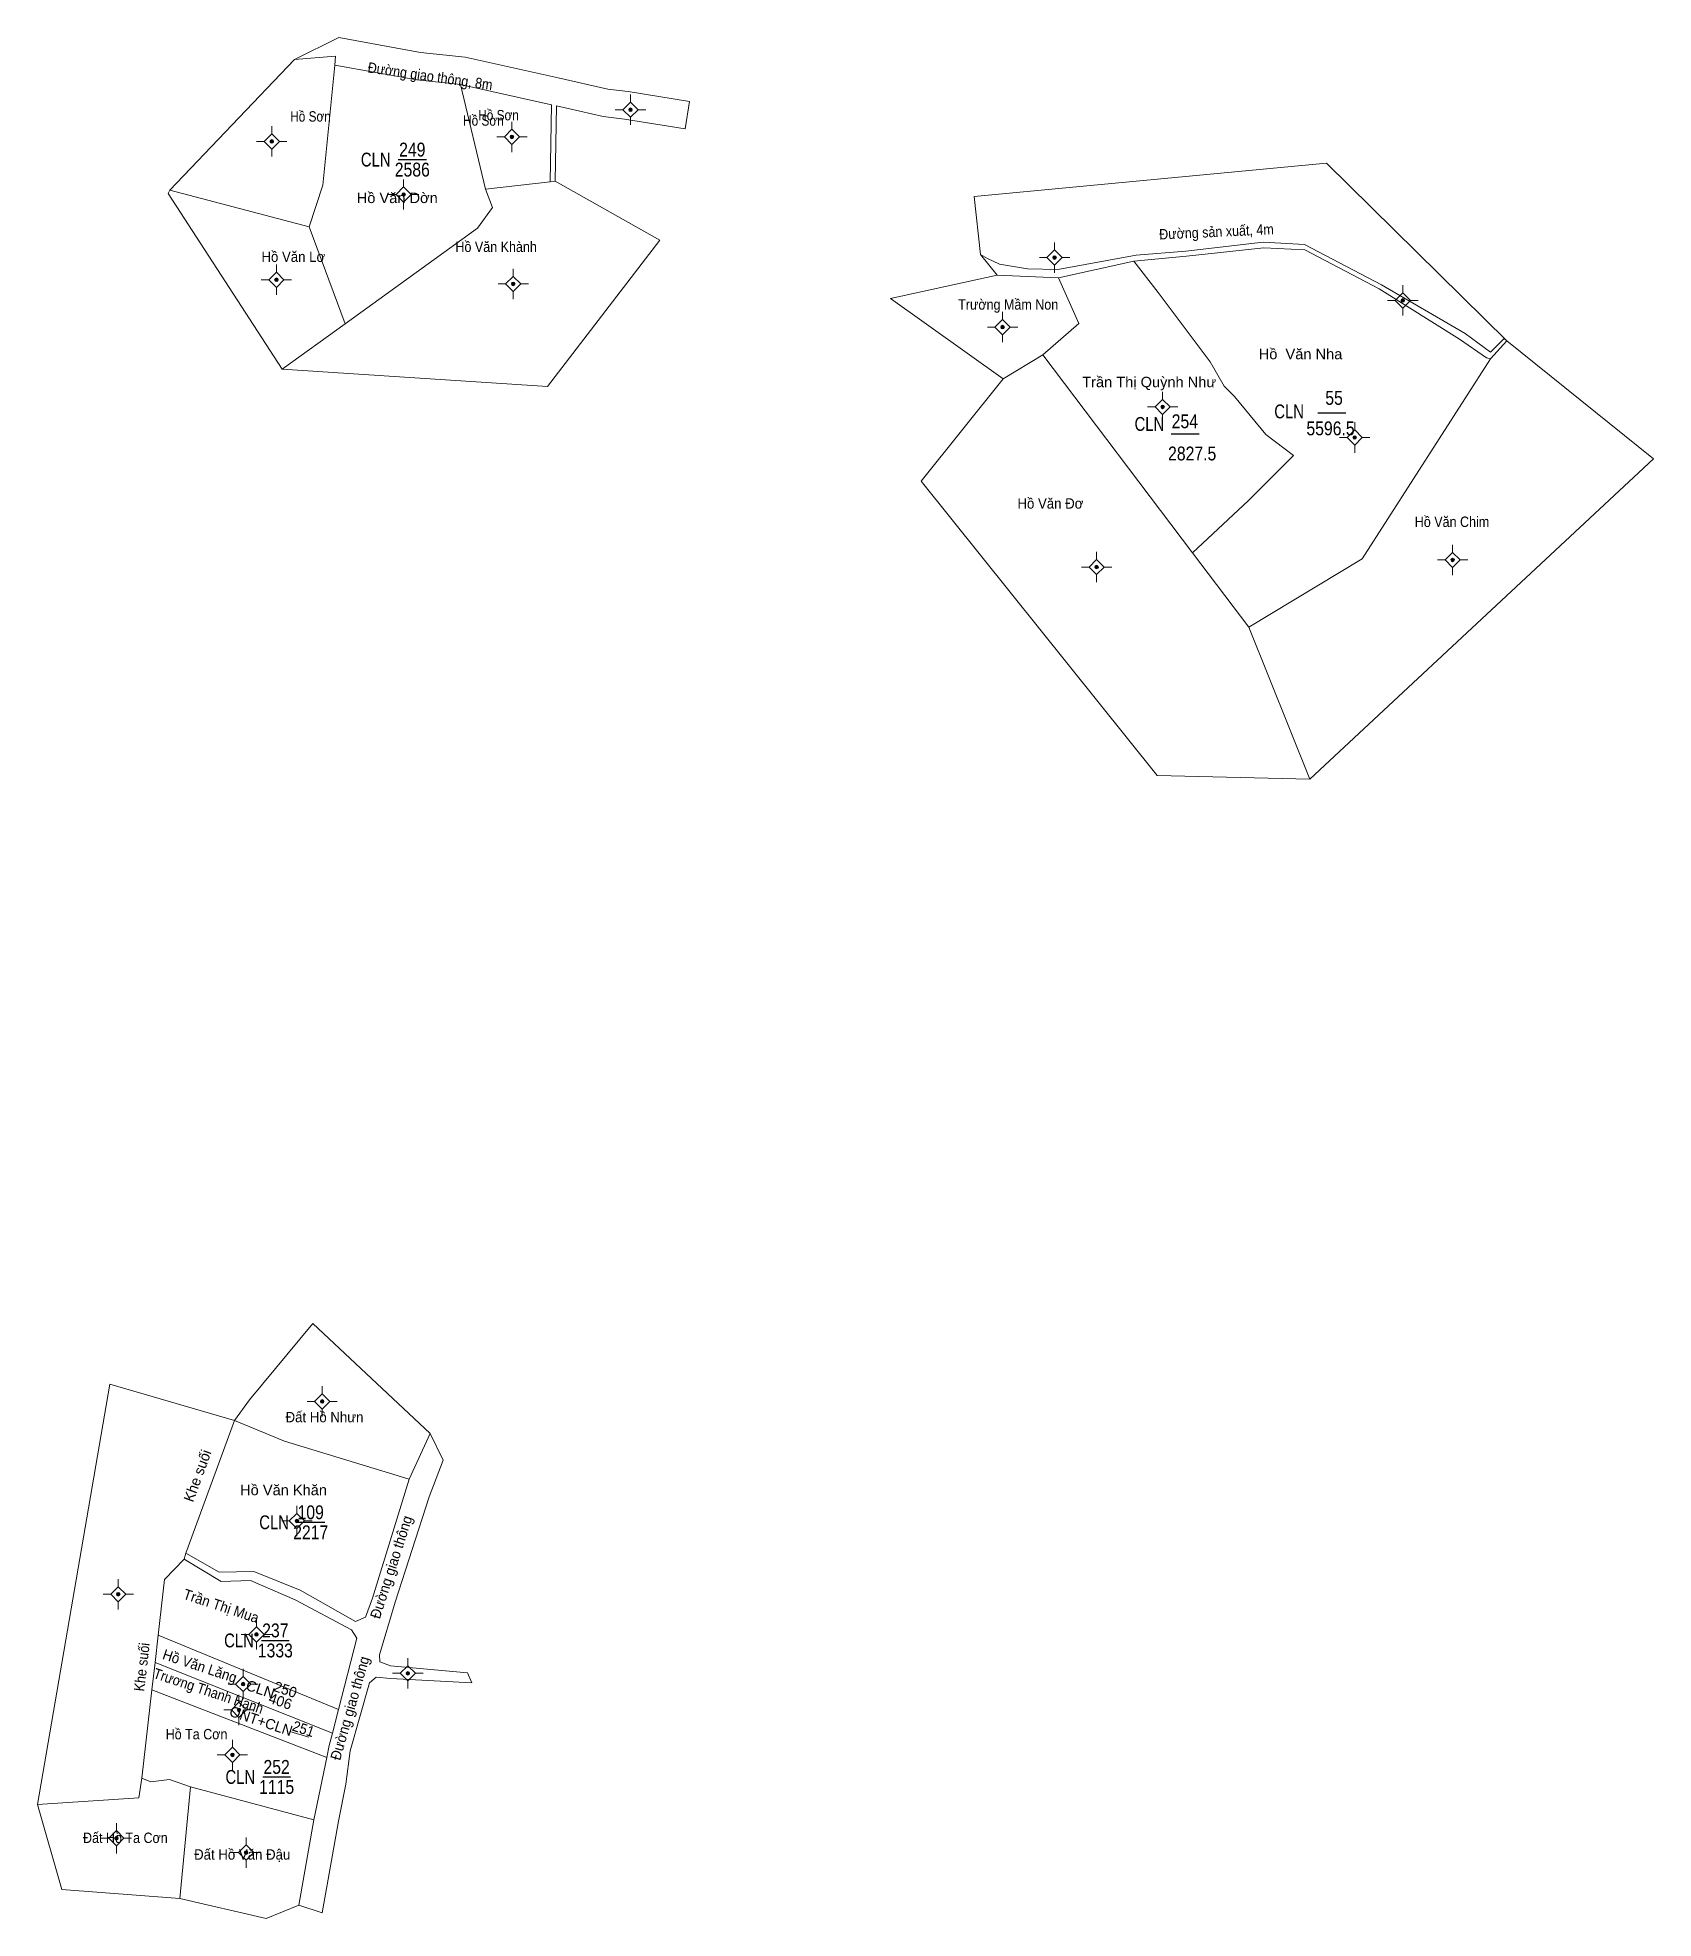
# Model space of a CAD drawing. Header units: metres. Extents: x 534043 to 534509, y 1850317 to 1850860.
import ezdxf
from ezdxf.enums import TextEntityAlignment as Align

# ---------------------------------------------------------------- set-up
doc = ezdxf.new("R2010")
doc.units = ezdxf.units.M
doc.header["$LTSCALE"] = 1.2
for name, color, linetype, lineweight in [('11', 7, 'Continuous', 13), ('6', 7, 'Continuous', 13), ('7', 7, 'Continuous', 25)]:
    doc.layers.add(name, color=color, linetype=linetype, lineweight=lineweight)
for name, color, linetype in [('2', 7, 'Continuous'), ('3', 7, 'Continuous'), ('4', 7, 'Continuous'), ('5', 7, 'Continuous'), ('63', 7, 'Continuous')]:
    doc.layers.add(name, color=color, linetype=linetype)

msp = doc.modelspace()

# ---------------------------------------------------------------- hatches: boundary and pattern name
at = {"layer": '11'}
for points in [[(534214.264, 1850838.77, 1), (534213.214, 1850838.77, 1)], [(534214.264, 1850838.77, 1), (534213.214, 1850838.77, 1)], [(534214.264, 1850838.77, 1), (534213.214, 1850838.77, 1)], [(534214.264, 1850838.77, 1), (534213.214, 1850838.77, 1)], [(534214.264, 1850838.77, 1), (534213.214, 1850838.77, 1)], [(534110.784, 1850829.61, 1), (534109.734, 1850829.61, 1)], [(534110.784, 1850829.61, 1), (534109.734, 1850829.61, 1)], [(534110.784, 1850829.61, 1), (534109.734, 1850829.61, 1)], [(534110.784, 1850829.61, 1), (534109.734, 1850829.61, 1)], [(534110.784, 1850829.61, 1), (534109.734, 1850829.61, 1)], [(534180.054, 1850830.93, 1), (534179.004, 1850830.93, 1)], [(534180.054, 1850830.93, 1), (534179.004, 1850830.93, 1)], [(534180.054, 1850830.93, 1), (534179.004, 1850830.93, 1)], [(534180.054, 1850830.93, 1), (534179.004, 1850830.93, 1)], [(534180.054, 1850830.93, 1), (534179.004, 1850830.93, 1)], [(534148.814, 1850814.31, 1), (534147.764, 1850814.31, 1)], [(534148.814, 1850814.31, 1), (534147.764, 1850814.31, 1)], [(534148.814, 1850814.31, 1), (534147.764, 1850814.31, 1)], [(534148.814, 1850814.31, 1), (534147.764, 1850814.31, 1)], [(534148.814, 1850814.31, 1), (534147.764, 1850814.31, 1)], [(534336.594, 1850796.11, 1), (534335.544, 1850796.11, 1)], [(534112.104, 1850789.69, 1), (534111.054, 1850789.69, 1)], [(534112.104, 1850789.69, 1), (534111.054, 1850789.69, 1)], [(534112.104, 1850789.69, 1), (534111.054, 1850789.69, 1)], [(534112.104, 1850789.69, 1), (534111.054, 1850789.69, 1)], [(534112.104, 1850789.69, 1), (534111.054, 1850789.69, 1)], [(534180.434, 1850788.5, 1), (534179.384, 1850788.5, 1)], [(534180.434, 1850788.5, 1), (534179.384, 1850788.5, 1)], [(534180.434, 1850788.5, 1), (534179.384, 1850788.5, 1)], [(534180.434, 1850788.5, 1), (534179.384, 1850788.5, 1)], [(534180.434, 1850788.5, 1), (534179.384, 1850788.5, 1)], [(534437.064, 1850783.73, 1), (534436.014, 1850783.73, 1)], [(534321.594, 1850776.04, 1), (534320.544, 1850776.04, 1)], [(534367.774, 1850753, 1), (534366.724, 1850753, 1)], [(534423.184, 1850744.18, 1), (534422.134, 1850744.18, 1)], [(534348.724, 1850706.8, 1), (534347.674, 1850706.8, 1)], [(534451.434, 1850708.84, 1), (534450.384, 1850708.84, 1)], [(534125.314, 1850466.01, 1), (534124.264, 1850466.01, 1)], [(534125.314, 1850466.01, 1), (534124.264, 1850466.01, 1)], [(534125.314, 1850466.01, 1), (534124.264, 1850466.01, 1)], [(534125.314, 1850466.01, 1), (534124.264, 1850466.01, 1)], [(534125.314, 1850466.01, 1), (534124.264, 1850466.01, 1)], [(534118.014, 1850431.52, 1), (534116.964, 1850431.52, 1)], [(534118.014, 1850431.52, 1), (534116.964, 1850431.52, 1)], [(534118.014, 1850431.52, 1), (534116.964, 1850431.52, 1)], [(534118.014, 1850431.52, 1), (534116.964, 1850431.52, 1)], [(534118.014, 1850431.52, 1), (534116.964, 1850431.52, 1)], [(534066.494, 1850410.36, 1), (534065.444, 1850410.36, 1)], [(534066.494, 1850410.36, 1), (534065.444, 1850410.36, 1)], [(534066.494, 1850410.36, 1), (534065.444, 1850410.36, 1)], [(534066.494, 1850410.36, 1), (534065.444, 1850410.36, 1)], [(534066.494, 1850410.36, 1), (534065.444, 1850410.36, 1)], [(534106.344, 1850398.77, 1), (534105.294, 1850398.77, 1)], [(534106.344, 1850398.77, 1), (534105.294, 1850398.77, 1)], [(534106.344, 1850398.77, 1), (534105.294, 1850398.77, 1)], [(534106.344, 1850398.77, 1), (534105.294, 1850398.77, 1)], [(534106.344, 1850398.77, 1), (534105.294, 1850398.77, 1)], [(534150.024, 1850387.56, 1), (534148.974, 1850387.56, 1)], [(534150.024, 1850387.56, 1), (534148.974, 1850387.56, 1)], [(534150.024, 1850387.56, 1), (534148.974, 1850387.56, 1)], [(534150.024, 1850387.56, 1), (534148.974, 1850387.56, 1)], [(534150.024, 1850387.56, 1), (534148.974, 1850387.56, 1)], [(534102.514, 1850384.45, 1), (534101.464, 1850384.45, 1)], [(534102.514, 1850384.45, 1), (534101.464, 1850384.45, 1)], [(534102.514, 1850384.45, 1), (534101.464, 1850384.45, 1)], [(534102.514, 1850384.45, 1), (534101.464, 1850384.45, 1)], [(534102.514, 1850384.45, 1), (534101.464, 1850384.45, 1)], [(534101.314, 1850377, 1), (534100.264, 1850377, 1)], [(534101.314, 1850377, 1), (534100.264, 1850377, 1)], [(534101.314, 1850377, 1), (534100.264, 1850377, 1)], [(534101.314, 1850377, 1), (534100.264, 1850377, 1)], [(534101.314, 1850377, 1), (534100.264, 1850377, 1)], [(534099.414, 1850364.02, 1), (534098.364, 1850364.02, 1)], [(534099.414, 1850364.02, 1), (534098.364, 1850364.02, 1)], [(534099.414, 1850364.02, 1), (534098.364, 1850364.02, 1)], [(534099.414, 1850364.02, 1), (534098.364, 1850364.02, 1)], [(534099.414, 1850364.02, 1), (534098.364, 1850364.02, 1)], [(534065.944, 1850339.96, 1), (534064.894, 1850339.96, 1)], [(534065.944, 1850339.96, 1), (534064.894, 1850339.96, 1)], [(534065.944, 1850339.96, 1), (534064.894, 1850339.96, 1)], [(534065.944, 1850339.96, 1), (534064.894, 1850339.96, 1)], [(534065.944, 1850339.96, 1), (534064.894, 1850339.96, 1)], [(534103.364, 1850335.82, 1), (534102.314, 1850335.82, 1)], [(534103.364, 1850335.82, 1), (534102.314, 1850335.82, 1)], [(534103.364, 1850335.82, 1), (534102.314, 1850335.82, 1)], [(534103.364, 1850335.82, 1), (534102.314, 1850335.82, 1)], [(534103.364, 1850335.82, 1), (534102.314, 1850335.82, 1)]]:
    msp.add_hatch(color=256, dxfattribs=at).paths.add_polyline_path(points)

# ---------------------------------------------------------------- linework, layer by layer
for p, q in [((534213.74, 1850843.14), (534213.74, 1850840.96)), ((534213.74, 1850843.14), (534213.74, 1850840.96)), ((534213.74, 1850843.14), (534213.74, 1850840.96)), ((534213.74, 1850843.14), (534213.74, 1850840.96)), ((534213.74, 1850843.14), (534213.74, 1850840.96)), ((534211.55, 1850838.77), (534209.36, 1850838.77)), ((534211.55, 1850838.77), (534209.36, 1850838.77)), ((534211.55, 1850838.77), (534209.36, 1850838.77)), ((534211.55, 1850838.77), (534209.36, 1850838.77)), ((534211.55, 1850838.77), (534209.36, 1850838.77)), ((534218.12, 1850838.77), (534215.93, 1850838.77)), ((534218.12, 1850838.77), (534215.93, 1850838.77)), ((534218.12, 1850838.77), (534215.93, 1850838.77)), ((534218.12, 1850838.77), (534215.93, 1850838.77)), ((534218.12, 1850838.77), (534215.93, 1850838.77)), ((534110.26, 1850833.98), (534110.26, 1850831.8)), ((534110.26, 1850833.98), (534110.26, 1850831.8)), ((534110.26, 1850833.98), (534110.26, 1850831.8)), ((534110.26, 1850833.98), (534110.26, 1850831.8)), ((534110.26, 1850833.98), (534110.26, 1850831.8)), ((534179.53, 1850835.3), (534179.53, 1850833.12)), ((534179.53, 1850835.3), (534179.53, 1850833.12)), ((534179.53, 1850835.3), (534179.53, 1850833.12)), ((534179.53, 1850835.3), (534179.53, 1850833.12)), ((534179.53, 1850835.3), (534179.53, 1850833.12)), ((534213.74, 1850836.58), (534213.74, 1850834.4)), ((534213.74, 1850836.58), (534213.74, 1850834.4)), ((534213.74, 1850836.58), (534213.74, 1850834.4)), ((534213.74, 1850836.58), (534213.74, 1850834.4)), ((534213.74, 1850836.58), (534213.74, 1850834.4)), ((534108.07, 1850829.61), (534105.88, 1850829.61)), ((534108.07, 1850829.61), (534105.88, 1850829.61)), ((534108.07, 1850829.61), (534105.88, 1850829.61)), ((534108.07, 1850829.61), (534105.88, 1850829.61)), ((534108.07, 1850829.61), (534105.88, 1850829.61)), ((534110.26, 1850827.42), (534110.26, 1850825.24)), ((534110.26, 1850827.42), (534110.26, 1850825.24)), ((534110.26, 1850827.42), (534110.26, 1850825.24)), ((534110.26, 1850827.42), (534110.26, 1850825.24)), ((534110.26, 1850827.42), (534110.26, 1850825.24)), ((534114.64, 1850829.61), (534112.45, 1850829.61)), ((534114.64, 1850829.61), (534112.45, 1850829.61)), ((534114.64, 1850829.61), (534112.45, 1850829.61)), ((534114.64, 1850829.61), (534112.45, 1850829.61)), ((534114.64, 1850829.61), (534112.45, 1850829.61)), ((534177.34, 1850830.93), (534175.16, 1850830.93)), ((534177.34, 1850830.93), (534175.16, 1850830.93)), ((534177.34, 1850830.93), (534175.16, 1850830.93)), ((534177.34, 1850830.93), (534175.16, 1850830.93)), ((534177.34, 1850830.93), (534175.16, 1850830.93)), ((534179.53, 1850828.74), (534179.53, 1850826.56)), ((534179.53, 1850828.74), (534179.53, 1850826.56)), ((534179.53, 1850828.74), (534179.53, 1850826.56)), ((534179.53, 1850828.74), (534179.53, 1850826.56)), ((534179.53, 1850828.74), (534179.53, 1850826.56)), ((534183.9, 1850830.93), (534181.72, 1850830.93)), ((534183.9, 1850830.93), (534181.72, 1850830.93)), ((534183.9, 1850830.93), (534181.72, 1850830.93)), ((534183.9, 1850830.93), (534181.72, 1850830.93)), ((534183.9, 1850830.93), (534181.72, 1850830.93)), ((534148.29, 1850818.68), (534148.29, 1850816.5)), ((534148.29, 1850818.68), (534148.29, 1850816.5)), ((534148.29, 1850818.68), (534148.29, 1850816.5)), ((534148.29, 1850818.68), (534148.29, 1850816.5)), ((534148.29, 1850818.68), (534148.29, 1850816.5)), ((534146.1, 1850814.31), (534143.92, 1850814.31)), ((534146.1, 1850814.31), (534143.92, 1850814.31)), ((534146.1, 1850814.31), (534143.92, 1850814.31)), ((534146.1, 1850814.31), (534143.92, 1850814.31)), ((534146.1, 1850814.31), (534143.92, 1850814.31)), ((534148.29, 1850812.12), (534148.29, 1850809.94)), ((534148.29, 1850812.12), (534148.29, 1850809.94)), ((534148.29, 1850812.12), (534148.29, 1850809.94)), ((534148.29, 1850812.12), (534148.29, 1850809.94)), ((534148.29, 1850812.12), (534148.29, 1850809.94)), ((534152.66, 1850814.31), (534150.48, 1850814.31)), ((534152.66, 1850814.31), (534150.48, 1850814.31)), ((534152.66, 1850814.31), (534150.48, 1850814.31)), ((534152.66, 1850814.31), (534150.48, 1850814.31)), ((534152.66, 1850814.31), (534150.48, 1850814.31)), ((534336.07, 1850800.48), (534336.07, 1850798.3)), ((534111.58, 1850794.06), (534111.58, 1850791.88)), ((534111.58, 1850794.06), (534111.58, 1850791.88)), ((534111.58, 1850794.06), (534111.58, 1850791.88)), ((534111.58, 1850794.06), (534111.58, 1850791.88)), ((534111.58, 1850794.06), (534111.58, 1850791.88)), ((534333.88, 1850796.11), (534331.69, 1850796.11)), ((534336.07, 1850793.92), (534336.07, 1850791.74)), ((534340.44, 1850796.11), (534338.26, 1850796.11)), ((534109.39, 1850789.69), (534107.2, 1850789.69)), ((534109.39, 1850789.69), (534107.2, 1850789.69)), ((534109.39, 1850789.69), (534107.2, 1850789.69)), ((534109.39, 1850789.69), (534107.2, 1850789.69)), ((534109.39, 1850789.69), (534107.2, 1850789.69)), ((534115.95, 1850789.69), (534113.77, 1850789.69)), ((534115.95, 1850789.69), (534113.77, 1850789.69)), ((534115.95, 1850789.69), (534113.77, 1850789.69)), ((534115.95, 1850789.69), (534113.77, 1850789.69)), ((534115.95, 1850789.69), (534113.77, 1850789.69)), ((534177.72, 1850788.5), (534175.54, 1850788.5)), ((534177.72, 1850788.5), (534175.54, 1850788.5)), ((534177.72, 1850788.5), (534175.54, 1850788.5)), ((534177.72, 1850788.5), (534175.54, 1850788.5)), ((534177.72, 1850788.5), (534175.54, 1850788.5)), ((534179.91, 1850792.88), (534179.91, 1850790.69)), ((534179.91, 1850792.88), (534179.91, 1850790.69)), ((534179.91, 1850792.88), (534179.91, 1850790.69)), ((534179.91, 1850792.88), (534179.91, 1850790.69)), ((534179.91, 1850792.88), (534179.91, 1850790.69)), ((534184.28, 1850788.5), (534182.1, 1850788.5)), ((534184.28, 1850788.5), (534182.1, 1850788.5)), ((534184.28, 1850788.5), (534182.1, 1850788.5)), ((534184.28, 1850788.5), (534182.1, 1850788.5)), ((534184.28, 1850788.5), (534182.1, 1850788.5)), ((534111.58, 1850787.5), (534111.58, 1850785.32)), ((534111.58, 1850787.5), (534111.58, 1850785.32)), ((534111.58, 1850787.5), (534111.58, 1850785.32)), ((534111.58, 1850787.5), (534111.58, 1850785.32)), ((534111.58, 1850787.5), (534111.58, 1850785.32)), ((534179.91, 1850786.31), (534179.91, 1850784.12)), ((534179.91, 1850786.31), (534179.91, 1850784.12)), ((534179.91, 1850786.31), (534179.91, 1850784.12)), ((534179.91, 1850786.31), (534179.91, 1850784.12)), ((534179.91, 1850786.31), (534179.91, 1850784.12)), ((534434.35, 1850783.73), (534432.16, 1850783.73)), ((534436.54, 1850788.1), (534436.54, 1850785.92)), ((534440.92, 1850783.73), (534438.73, 1850783.73)), ((534321.07, 1850780.42), (534321.07, 1850778.23)), ((534436.54, 1850781.54), (534436.54, 1850779.36)), ((534318.88, 1850776.04), (534316.69, 1850776.04)), ((534321.07, 1850773.85), (534321.07, 1850771.66)), ((534325.44, 1850776.04), (534323.26, 1850776.04)), ((534367.25, 1850757.38), (534367.25, 1850755.19)), ((534365.06, 1850753), (534362.88, 1850753)), ((534367.25, 1850750.81), (534367.25, 1850748.62)), ((534371.62, 1850753), (534369.44, 1850753)), ((534422.66, 1850748.56), (534422.66, 1850746.37)), ((534420.47, 1850744.18), (534418.28, 1850744.18)), ((534422.66, 1850741.99), (534422.66, 1850739.8)), ((534427.04, 1850744.18), (534424.85, 1850744.18)), ((534450.91, 1850713.22), (534450.91, 1850711.03)), ((534348.2, 1850711.18), (534348.2, 1850708.99)), ((534448.72, 1850708.84), (534446.54, 1850708.84)), ((534455.28, 1850708.84), (534453.1, 1850708.84)), ((534346.01, 1850706.8), (534343.82, 1850706.8)), ((534348.2, 1850704.61), (534348.2, 1850702.42)), ((534352.57, 1850706.8), (534350.39, 1850706.8)), ((534450.91, 1850706.65), (534450.91, 1850704.46)), ((534124.79, 1850470.38), (534124.79, 1850468.2)), ((534124.79, 1850470.38), (534124.79, 1850468.2)), ((534124.79, 1850470.38), (534124.79, 1850468.2)), ((534124.79, 1850470.38), (534124.79, 1850468.2)), ((534124.79, 1850470.38), (534124.79, 1850468.2)), ((534122.6, 1850466.01), (534120.42, 1850466.01)), ((534122.6, 1850466.01), (534120.42, 1850466.01)), ((534122.6, 1850466.01), (534120.42, 1850466.01)), ((534122.6, 1850466.01), (534120.42, 1850466.01)), ((534122.6, 1850466.01), (534120.42, 1850466.01)), ((534124.79, 1850463.82), (534124.79, 1850461.64)), ((534124.79, 1850463.82), (534124.79, 1850461.64)), ((534124.79, 1850463.82), (534124.79, 1850461.64)), ((534124.79, 1850463.82), (534124.79, 1850461.64)), ((534124.79, 1850463.82), (534124.79, 1850461.64)), ((534129.16, 1850466.01), (534126.98, 1850466.01)), ((534129.16, 1850466.01), (534126.98, 1850466.01)), ((534129.16, 1850466.01), (534126.98, 1850466.01)), ((534129.16, 1850466.01), (534126.98, 1850466.01)), ((534129.16, 1850466.01), (534126.98, 1850466.01)), ((534117.49, 1850435.9), (534117.49, 1850433.71)), ((534117.49, 1850435.9), (534117.49, 1850433.71)), ((534117.49, 1850435.9), (534117.49, 1850433.71)), ((534117.49, 1850435.9), (534117.49, 1850433.71)), ((534117.49, 1850435.9), (534117.49, 1850433.71)), ((534115.3, 1850431.52), (534113.12, 1850431.52)), ((534115.3, 1850431.52), (534113.12, 1850431.52)), ((534115.3, 1850431.52), (534113.12, 1850431.52)), ((534115.3, 1850431.52), (534113.12, 1850431.52)), ((534115.3, 1850431.52), (534113.12, 1850431.52)), ((534121.86, 1850431.52), (534119.68, 1850431.52)), ((534121.86, 1850431.52), (534119.68, 1850431.52)), ((534121.86, 1850431.52), (534119.68, 1850431.52)), ((534121.86, 1850431.52), (534119.68, 1850431.52)), ((534121.86, 1850431.52), (534119.68, 1850431.52)), ((534117.49, 1850429.33), (534117.49, 1850427.14)), ((534117.49, 1850429.33), (534117.49, 1850427.14)), ((534117.49, 1850429.33), (534117.49, 1850427.14)), ((534117.49, 1850429.33), (534117.49, 1850427.14)), ((534117.49, 1850429.33), (534117.49, 1850427.14)), ((534065.97, 1850414.74), (534065.97, 1850412.55)), ((534065.97, 1850414.74), (534065.97, 1850412.55)), ((534065.97, 1850414.74), (534065.97, 1850412.55)), ((534065.97, 1850414.74), (534065.97, 1850412.55)), ((534065.97, 1850414.74), (534065.97, 1850412.55)), ((534063.78, 1850410.36), (534061.6, 1850410.36)), ((534063.78, 1850410.36), (534061.6, 1850410.36)), ((534063.78, 1850410.36), (534061.6, 1850410.36)), ((534063.78, 1850410.36), (534061.6, 1850410.36)), ((534063.78, 1850410.36), (534061.6, 1850410.36)), ((534070.34, 1850410.36), (534068.16, 1850410.36)), ((534070.34, 1850410.36), (534068.16, 1850410.36)), ((534070.34, 1850410.36), (534068.16, 1850410.36)), ((534070.34, 1850410.36), (534068.16, 1850410.36)), ((534070.34, 1850410.36), (534068.16, 1850410.36)), ((534065.97, 1850408.17), (534065.97, 1850405.98)), ((534065.97, 1850408.17), (534065.97, 1850405.98)), ((534065.97, 1850408.17), (534065.97, 1850405.98)), ((534065.97, 1850408.17), (534065.97, 1850405.98)), ((534065.97, 1850408.17), (534065.97, 1850405.98)), ((534105.82, 1850403.14), (534105.82, 1850400.96)), ((534105.82, 1850403.14), (534105.82, 1850400.96)), ((534105.82, 1850403.14), (534105.82, 1850400.96)), ((534105.82, 1850403.14), (534105.82, 1850400.96)), ((534105.82, 1850403.14), (534105.82, 1850400.96)), ((534103.63, 1850398.77), (534101.44, 1850398.77)), ((534103.63, 1850398.77), (534101.44, 1850398.77)), ((534103.63, 1850398.77), (534101.44, 1850398.77)), ((534103.63, 1850398.77), (534101.44, 1850398.77)), ((534103.63, 1850398.77), (534101.44, 1850398.77)), ((534110.19, 1850398.77), (534108.01, 1850398.77)), ((534110.19, 1850398.77), (534108.01, 1850398.77)), ((534110.19, 1850398.77), (534108.01, 1850398.77)), ((534110.19, 1850398.77), (534108.01, 1850398.77)), ((534110.19, 1850398.77), (534108.01, 1850398.77)), ((534105.82, 1850396.58), (534105.82, 1850394.4)), ((534105.82, 1850396.58), (534105.82, 1850394.4)), ((534105.82, 1850396.58), (534105.82, 1850394.4)), ((534105.82, 1850396.58), (534105.82, 1850394.4)), ((534105.82, 1850396.58), (534105.82, 1850394.4)), ((534101.99, 1850388.82), (534101.99, 1850386.64)), ((534101.99, 1850388.82), (534101.99, 1850386.64)), ((534101.99, 1850388.82), (534101.99, 1850386.64)), ((534101.99, 1850388.82), (534101.99, 1850386.64)), ((534101.99, 1850388.82), (534101.99, 1850386.64)), ((534147.31, 1850387.56), (534145.12, 1850387.56)), ((534147.31, 1850387.56), (534145.12, 1850387.56)), ((534147.31, 1850387.56), (534145.12, 1850387.56)), ((534147.31, 1850387.56), (534145.12, 1850387.56)), ((534147.31, 1850387.56), (534145.12, 1850387.56)), ((534149.5, 1850391.94), (534149.5, 1850389.75)), ((534149.5, 1850391.94), (534149.5, 1850389.75)), ((534149.5, 1850391.94), (534149.5, 1850389.75)), ((534149.5, 1850391.94), (534149.5, 1850389.75)), ((534149.5, 1850391.94), (534149.5, 1850389.75)), ((534153.88, 1850387.56), (534151.69, 1850387.56)), ((534153.88, 1850387.56), (534151.69, 1850387.56)), ((534153.88, 1850387.56), (534151.69, 1850387.56)), ((534153.88, 1850387.56), (534151.69, 1850387.56)), ((534153.88, 1850387.56), (534151.69, 1850387.56)), ((534099.8, 1850384.45), (534097.62, 1850384.45)), ((534099.8, 1850384.45), (534097.62, 1850384.45)), ((534099.8, 1850384.45), (534097.62, 1850384.45)), ((534099.8, 1850384.45), (534097.62, 1850384.45)), ((534099.8, 1850384.45), (534097.62, 1850384.45)), ((534100.79, 1850381.38), (534100.79, 1850379.19)), ((534100.79, 1850381.38), (534100.79, 1850379.19)), ((534100.79, 1850381.38), (534100.79, 1850379.19)), ((534100.79, 1850381.38), (534100.79, 1850379.19)), ((534100.79, 1850381.38), (534100.79, 1850379.19)), ((534101.99, 1850382.26), (534101.99, 1850380.08)), ((534101.99, 1850382.26), (534101.99, 1850380.08)), ((534101.99, 1850382.26), (534101.99, 1850380.08)), ((534101.99, 1850382.26), (534101.99, 1850380.08)), ((534101.99, 1850382.26), (534101.99, 1850380.08)), ((534106.36, 1850384.45), (534104.18, 1850384.45)), ((534106.36, 1850384.45), (534104.18, 1850384.45)), ((534106.36, 1850384.45), (534104.18, 1850384.45)), ((534106.36, 1850384.45), (534104.18, 1850384.45)), ((534106.36, 1850384.45), (534104.18, 1850384.45)), ((534149.5, 1850385.37), (534149.5, 1850383.18)), ((534149.5, 1850385.37), (534149.5, 1850383.18)), ((534149.5, 1850385.37), (534149.5, 1850383.18)), ((534149.5, 1850385.37), (534149.5, 1850383.18)), ((534149.5, 1850385.37), (534149.5, 1850383.18)), ((534098.6, 1850377), (534096.42, 1850377)), ((534098.6, 1850377), (534096.42, 1850377)), ((534098.6, 1850377), (534096.42, 1850377)), ((534098.6, 1850377), (534096.42, 1850377)), ((534098.6, 1850377), (534096.42, 1850377)), ((534105.16, 1850377), (534102.98, 1850377)), ((534105.16, 1850377), (534102.98, 1850377)), ((534105.16, 1850377), (534102.98, 1850377)), ((534105.16, 1850377), (534102.98, 1850377)), ((534105.16, 1850377), (534102.98, 1850377)), ((534100.79, 1850374.81), (534100.79, 1850372.62)), ((534100.79, 1850374.81), (534100.79, 1850372.62)), ((534100.79, 1850374.81), (534100.79, 1850372.62)), ((534100.79, 1850374.81), (534100.79, 1850372.62)), ((534100.79, 1850374.81), (534100.79, 1850372.62)), ((534098.89, 1850368.4), (534098.89, 1850366.21)), ((534098.89, 1850368.4), (534098.89, 1850366.21)), ((534098.89, 1850368.4), (534098.89, 1850366.21)), ((534098.89, 1850368.4), (534098.89, 1850366.21)), ((534098.89, 1850368.4), (534098.89, 1850366.21)), ((534096.7, 1850364.02), (534094.52, 1850364.02)), ((534096.7, 1850364.02), (534094.52, 1850364.02)), ((534096.7, 1850364.02), (534094.52, 1850364.02)), ((534096.7, 1850364.02), (534094.52, 1850364.02)), ((534096.7, 1850364.02), (534094.52, 1850364.02)), ((534098.89, 1850361.83), (534098.89, 1850359.64)), ((534098.89, 1850361.83), (534098.89, 1850359.64)), ((534098.89, 1850361.83), (534098.89, 1850359.64)), ((534098.89, 1850361.83), (534098.89, 1850359.64)), ((534098.89, 1850361.83), (534098.89, 1850359.64)), ((534103.26, 1850364.02), (534101.08, 1850364.02)), ((534103.26, 1850364.02), (534101.08, 1850364.02)), ((534103.26, 1850364.02), (534101.08, 1850364.02)), ((534103.26, 1850364.02), (534101.08, 1850364.02)), ((534103.26, 1850364.02), (534101.08, 1850364.02)), ((534065.42, 1850344.34), (534065.42, 1850342.15)), ((534065.42, 1850344.34), (534065.42, 1850342.15)), ((534065.42, 1850344.34), (534065.42, 1850342.15)), ((534065.42, 1850344.34), (534065.42, 1850342.15)), ((534065.42, 1850344.34), (534065.42, 1850342.15)), ((534063.23, 1850339.96), (534061.05, 1850339.96)), ((534063.23, 1850339.96), (534061.05, 1850339.96)), ((534063.23, 1850339.96), (534061.05, 1850339.96)), ((534063.23, 1850339.96), (534061.05, 1850339.96)), ((534063.23, 1850339.96), (534061.05, 1850339.96)), ((534069.8, 1850339.96), (534067.61, 1850339.96)), ((534069.8, 1850339.96), (534067.61, 1850339.96)), ((534069.8, 1850339.96), (534067.61, 1850339.96)), ((534069.8, 1850339.96), (534067.61, 1850339.96)), ((534069.8, 1850339.96), (534067.61, 1850339.96)), ((534102.84, 1850340.2), (534102.84, 1850338.01)), ((534102.84, 1850340.2), (534102.84, 1850338.01)), ((534102.84, 1850340.2), (534102.84, 1850338.01)), ((534102.84, 1850340.2), (534102.84, 1850338.01)), ((534102.84, 1850340.2), (534102.84, 1850338.01)), ((534065.42, 1850337.77), (534065.42, 1850335.58)), ((534065.42, 1850337.77), (534065.42, 1850335.58)), ((534065.42, 1850337.77), (534065.42, 1850335.58)), ((534065.42, 1850337.77), (534065.42, 1850335.58)), ((534065.42, 1850337.77), (534065.42, 1850335.58)), ((534100.65, 1850335.82), (534098.46, 1850335.82)), ((534100.65, 1850335.82), (534098.46, 1850335.82)), ((534100.65, 1850335.82), (534098.46, 1850335.82)), ((534100.65, 1850335.82), (534098.46, 1850335.82)), ((534100.65, 1850335.82), (534098.46, 1850335.82)), ((534102.84, 1850333.63), (534102.84, 1850331.44)), ((534102.84, 1850333.63), (534102.84, 1850331.44)), ((534102.84, 1850333.63), (534102.84, 1850331.44)), ((534102.84, 1850333.63), (534102.84, 1850331.44)), ((534102.84, 1850333.63), (534102.84, 1850331.44)), ((534107.22, 1850335.82), (534105.03, 1850335.82)), ((534107.22, 1850335.82), (534105.03, 1850335.82)), ((534107.22, 1850335.82), (534105.03, 1850335.82)), ((534107.22, 1850335.82), (534105.03, 1850335.82)), ((534107.22, 1850335.82), (534105.03, 1850335.82))]:
    msp.add_line(p, q, dxfattribs=at)
for points in [[(534213.74, 1850840.96), (534211.55, 1850838.77), (534213.74, 1850836.58), (534215.93, 1850838.77)], [(534213.74, 1850840.96), (534211.55, 1850838.77), (534213.74, 1850836.58), (534215.93, 1850838.77)], [(534213.74, 1850840.96), (534211.55, 1850838.77), (534213.74, 1850836.58), (534215.93, 1850838.77)], [(534213.74, 1850840.96), (534211.55, 1850838.77), (534213.74, 1850836.58), (534215.93, 1850838.77)], [(534213.74, 1850840.96), (534211.55, 1850838.77), (534213.74, 1850836.58), (534215.93, 1850838.77)], [(534110.26, 1850831.8), (534108.07, 1850829.61), (534110.26, 1850827.42), (534112.45, 1850829.61)], [(534110.26, 1850831.8), (534108.07, 1850829.61), (534110.26, 1850827.42), (534112.45, 1850829.61)], [(534110.26, 1850831.8), (534108.07, 1850829.61), (534110.26, 1850827.42), (534112.45, 1850829.61)], [(534110.26, 1850831.8), (534108.07, 1850829.61), (534110.26, 1850827.42), (534112.45, 1850829.61)], [(534110.26, 1850831.8), (534108.07, 1850829.61), (534110.26, 1850827.42), (534112.45, 1850829.61)], [(534179.53, 1850833.12), (534177.34, 1850830.93), (534179.53, 1850828.74), (534181.72, 1850830.93)], [(534179.53, 1850833.12), (534177.34, 1850830.93), (534179.53, 1850828.74), (534181.72, 1850830.93)], [(534179.53, 1850833.12), (534177.34, 1850830.93), (534179.53, 1850828.74), (534181.72, 1850830.93)], [(534179.53, 1850833.12), (534177.34, 1850830.93), (534179.53, 1850828.74), (534181.72, 1850830.93)], [(534179.53, 1850833.12), (534177.34, 1850830.93), (534179.53, 1850828.74), (534181.72, 1850830.93)], [(534148.29, 1850816.5), (534146.1, 1850814.31), (534148.29, 1850812.12), (534150.48, 1850814.31)], [(534148.29, 1850816.5), (534146.1, 1850814.31), (534148.29, 1850812.12), (534150.48, 1850814.31)], [(534148.29, 1850816.5), (534146.1, 1850814.31), (534148.29, 1850812.12), (534150.48, 1850814.31)], [(534148.29, 1850816.5), (534146.1, 1850814.31), (534148.29, 1850812.12), (534150.48, 1850814.31)], [(534148.29, 1850816.5), (534146.1, 1850814.31), (534148.29, 1850812.12), (534150.48, 1850814.31)], [(534336.07, 1850798.3), (534333.88, 1850796.11), (534336.07, 1850793.92), (534338.26, 1850796.11)], [(534111.58, 1850791.88), (534109.39, 1850789.69), (534111.58, 1850787.5), (534113.77, 1850789.69)], [(534111.58, 1850791.88), (534109.39, 1850789.69), (534111.58, 1850787.5), (534113.77, 1850789.69)], [(534111.58, 1850791.88), (534109.39, 1850789.69), (534111.58, 1850787.5), (534113.77, 1850789.69)], [(534111.58, 1850791.88), (534109.39, 1850789.69), (534111.58, 1850787.5), (534113.77, 1850789.69)], [(534111.58, 1850791.88), (534109.39, 1850789.69), (534111.58, 1850787.5), (534113.77, 1850789.69)], [(534179.91, 1850790.69), (534177.72, 1850788.5), (534179.91, 1850786.31), (534182.1, 1850788.5)], [(534179.91, 1850790.69), (534177.72, 1850788.5), (534179.91, 1850786.31), (534182.1, 1850788.5)], [(534179.91, 1850790.69), (534177.72, 1850788.5), (534179.91, 1850786.31), (534182.1, 1850788.5)], [(534179.91, 1850790.69), (534177.72, 1850788.5), (534179.91, 1850786.31), (534182.1, 1850788.5)], [(534179.91, 1850790.69), (534177.72, 1850788.5), (534179.91, 1850786.31), (534182.1, 1850788.5)], [(534436.54, 1850785.92), (534434.35, 1850783.73), (534436.54, 1850781.54), (534438.73, 1850783.73)], [(534321.07, 1850778.23), (534318.88, 1850776.04), (534321.07, 1850773.85), (534323.26, 1850776.04)], [(534367.25, 1850755.19), (534365.06, 1850753), (534367.25, 1850750.81), (534369.44, 1850753)], [(534422.66, 1850746.37), (534420.47, 1850744.18), (534422.66, 1850741.99), (534424.85, 1850744.18)], [(534348.2, 1850708.99), (534346.01, 1850706.8), (534348.2, 1850704.61), (534350.39, 1850706.8)], [(534450.91, 1850711.03), (534448.72, 1850708.84), (534450.91, 1850706.65), (534453.1, 1850708.84)], [(534124.79, 1850468.2), (534122.6, 1850466.01), (534124.79, 1850463.82), (534126.98, 1850466.01)], [(534124.79, 1850468.2), (534122.6, 1850466.01), (534124.79, 1850463.82), (534126.98, 1850466.01)], [(534124.79, 1850468.2), (534122.6, 1850466.01), (534124.79, 1850463.82), (534126.98, 1850466.01)], [(534124.79, 1850468.2), (534122.6, 1850466.01), (534124.79, 1850463.82), (534126.98, 1850466.01)], [(534124.79, 1850468.2), (534122.6, 1850466.01), (534124.79, 1850463.82), (534126.98, 1850466.01)], [(534117.49, 1850433.71), (534115.3, 1850431.52), (534117.49, 1850429.33), (534119.68, 1850431.52)], [(534117.49, 1850433.71), (534115.3, 1850431.52), (534117.49, 1850429.33), (534119.68, 1850431.52)], [(534117.49, 1850433.71), (534115.3, 1850431.52), (534117.49, 1850429.33), (534119.68, 1850431.52)], [(534117.49, 1850433.71), (534115.3, 1850431.52), (534117.49, 1850429.33), (534119.68, 1850431.52)], [(534117.49, 1850433.71), (534115.3, 1850431.52), (534117.49, 1850429.33), (534119.68, 1850431.52)], [(534065.97, 1850412.55), (534063.78, 1850410.36), (534065.97, 1850408.17), (534068.16, 1850410.36)], [(534065.97, 1850412.55), (534063.78, 1850410.36), (534065.97, 1850408.17), (534068.16, 1850410.36)], [(534065.97, 1850412.55), (534063.78, 1850410.36), (534065.97, 1850408.17), (534068.16, 1850410.36)], [(534065.97, 1850412.55), (534063.78, 1850410.36), (534065.97, 1850408.17), (534068.16, 1850410.36)], [(534065.97, 1850412.55), (534063.78, 1850410.36), (534065.97, 1850408.17), (534068.16, 1850410.36)], [(534105.82, 1850400.96), (534103.63, 1850398.77), (534105.82, 1850396.58), (534108.01, 1850398.77)], [(534105.82, 1850400.96), (534103.63, 1850398.77), (534105.82, 1850396.58), (534108.01, 1850398.77)], [(534105.82, 1850400.96), (534103.63, 1850398.77), (534105.82, 1850396.58), (534108.01, 1850398.77)], [(534105.82, 1850400.96), (534103.63, 1850398.77), (534105.82, 1850396.58), (534108.01, 1850398.77)], [(534105.82, 1850400.96), (534103.63, 1850398.77), (534105.82, 1850396.58), (534108.01, 1850398.77)], [(534149.5, 1850389.75), (534147.31, 1850387.56), (534149.5, 1850385.37), (534151.69, 1850387.56)], [(534149.5, 1850389.75), (534147.31, 1850387.56), (534149.5, 1850385.37), (534151.69, 1850387.56)], [(534149.5, 1850389.75), (534147.31, 1850387.56), (534149.5, 1850385.37), (534151.69, 1850387.56)], [(534149.5, 1850389.75), (534147.31, 1850387.56), (534149.5, 1850385.37), (534151.69, 1850387.56)], [(534149.5, 1850389.75), (534147.31, 1850387.56), (534149.5, 1850385.37), (534151.69, 1850387.56)], [(534101.99, 1850386.64), (534099.8, 1850384.45), (534101.99, 1850382.26), (534104.18, 1850384.45)], [(534101.99, 1850386.64), (534099.8, 1850384.45), (534101.99, 1850382.26), (534104.18, 1850384.45)], [(534101.99, 1850386.64), (534099.8, 1850384.45), (534101.99, 1850382.26), (534104.18, 1850384.45)], [(534101.99, 1850386.64), (534099.8, 1850384.45), (534101.99, 1850382.26), (534104.18, 1850384.45)], [(534101.99, 1850386.64), (534099.8, 1850384.45), (534101.99, 1850382.26), (534104.18, 1850384.45)], [(534100.79, 1850379.19), (534098.6, 1850377), (534100.79, 1850374.81), (534102.98, 1850377)], [(534100.79, 1850379.19), (534098.6, 1850377), (534100.79, 1850374.81), (534102.98, 1850377)], [(534100.79, 1850379.19), (534098.6, 1850377), (534100.79, 1850374.81), (534102.98, 1850377)], [(534100.79, 1850379.19), (534098.6, 1850377), (534100.79, 1850374.81), (534102.98, 1850377)], [(534100.79, 1850379.19), (534098.6, 1850377), (534100.79, 1850374.81), (534102.98, 1850377)], [(534098.89, 1850366.21), (534096.7, 1850364.02), (534098.89, 1850361.83), (534101.08, 1850364.02)], [(534098.89, 1850366.21), (534096.7, 1850364.02), (534098.89, 1850361.83), (534101.08, 1850364.02)], [(534098.89, 1850366.21), (534096.7, 1850364.02), (534098.89, 1850361.83), (534101.08, 1850364.02)], [(534098.89, 1850366.21), (534096.7, 1850364.02), (534098.89, 1850361.83), (534101.08, 1850364.02)], [(534098.89, 1850366.21), (534096.7, 1850364.02), (534098.89, 1850361.83), (534101.08, 1850364.02)], [(534065.42, 1850342.15), (534063.23, 1850339.96), (534065.42, 1850337.77), (534067.61, 1850339.96)], [(534065.42, 1850342.15), (534063.23, 1850339.96), (534065.42, 1850337.77), (534067.61, 1850339.96)], [(534065.42, 1850342.15), (534063.23, 1850339.96), (534065.42, 1850337.77), (534067.61, 1850339.96)], [(534065.42, 1850342.15), (534063.23, 1850339.96), (534065.42, 1850337.77), (534067.61, 1850339.96)], [(534065.42, 1850342.15), (534063.23, 1850339.96), (534065.42, 1850337.77), (534067.61, 1850339.96)], [(534102.84, 1850338.01), (534100.65, 1850335.82), (534102.84, 1850333.63), (534105.03, 1850335.82)], [(534102.84, 1850338.01), (534100.65, 1850335.82), (534102.84, 1850333.63), (534105.03, 1850335.82)], [(534102.84, 1850338.01), (534100.65, 1850335.82), (534102.84, 1850333.63), (534105.03, 1850335.82)], [(534102.84, 1850338.01), (534100.65, 1850335.82), (534102.84, 1850333.63), (534105.03, 1850335.82)], [(534102.84, 1850338.01), (534100.65, 1850335.82), (534102.84, 1850333.63), (534105.03, 1850335.82)]]:
    msp.add_lwpolyline(points, close=True, dxfattribs=at)
for centre in [(534213.739, 1850838.77), (534213.739, 1850838.77), (534213.739, 1850838.77), (534213.739, 1850838.77), (534213.739, 1850838.77), (534110.259, 1850829.61), (534110.259, 1850829.61), (534110.259, 1850829.61), (534110.259, 1850829.61), (534110.259, 1850829.61), (534179.529, 1850830.93), (534179.529, 1850830.93), (534179.529, 1850830.93), (534179.529, 1850830.93), (534179.529, 1850830.93), (534148.289, 1850814.31), (534148.289, 1850814.31), (534148.289, 1850814.31), (534148.289, 1850814.31), (534148.289, 1850814.31), (534336.069, 1850796.11), (534111.579, 1850789.69), (534111.579, 1850789.69), (534111.579, 1850789.69), (534111.579, 1850789.69), (534111.579, 1850789.69), (534179.909, 1850788.5), (534179.909, 1850788.5), (534179.909, 1850788.5), (534179.909, 1850788.5), (534179.909, 1850788.5), (534436.539, 1850783.73), (534321.069, 1850776.04), (534367.249, 1850753), (534422.659, 1850744.18), (534348.199, 1850706.8), (534450.909, 1850708.84), (534124.789, 1850466.01), (534124.789, 1850466.01), (534124.789, 1850466.01), (534124.789, 1850466.01), (534124.789, 1850466.01), (534117.489, 1850431.52), (534117.489, 1850431.52), (534117.489, 1850431.52), (534117.489, 1850431.52), (534117.489, 1850431.52), (534065.969, 1850410.36), (534065.969, 1850410.36), (534065.969, 1850410.36), (534065.969, 1850410.36), (534065.969, 1850410.36), (534105.819, 1850398.77), (534105.819, 1850398.77), (534105.819, 1850398.77), (534105.819, 1850398.77), (534105.819, 1850398.77), (534149.499, 1850387.56), (534149.499, 1850387.56), (534149.499, 1850387.56), (534149.499, 1850387.56), (534149.499, 1850387.56), (534101.989, 1850384.45), (534101.989, 1850384.45), (534101.989, 1850384.45), (534101.989, 1850384.45), (534101.989, 1850384.45), (534100.789, 1850377), (534100.789, 1850377), (534100.789, 1850377), (534100.789, 1850377), (534100.789, 1850377), (534098.889, 1850364.02), (534098.889, 1850364.02), (534098.889, 1850364.02), (534098.889, 1850364.02), (534098.889, 1850364.02), (534065.419, 1850339.96), (534065.419, 1850339.96), (534065.419, 1850339.96), (534065.419, 1850339.96), (534065.419, 1850339.96), (534102.839, 1850335.82), (534102.839, 1850335.82), (534102.839, 1850335.82), (534102.839, 1850335.82), (534102.839, 1850335.82)]:
    msp.add_circle(centre, 0.525, dxfattribs=at)
at = {"layer": '6'}
for p, q in [((534128.65, 1850854.23), (534116.84, 1850853.3)), ((534128.65, 1850854.23), (534128.4, 1850851.66)), ((534164.7, 1850846.04), (534171.9, 1850815.83)), ((534192.41, 1850839.85), (534192.04, 1850818.13)), ((534121, 1850805), (534131.38, 1850776.97)), ((534314.74, 1850796.98), (534319.47, 1850791.01)), ((534337.18, 1850790.23), (534319.47, 1850791.01)), ((534131.38, 1850776.97), (534113.24, 1850763.88)), ((534466.56, 1850772.06), (534465.74, 1850772.73)), ((534321.28, 1850761.08), (534332.73, 1850767.99)), ((534461.81, 1850766.92), (534466.56, 1850772.06)), ((534409.74, 1850645.62), (534392.07, 1850689.48)), ((534103.87, 1850466.48), (534099.45, 1850460.53)), ((534099.45, 1850460.53), (534085.43, 1850422.26)), ((534149.86, 1850443.54), (534155.99, 1850456.71)), ((534155.99, 1850456.71), (534159.74, 1850449.1)), ((534159.74, 1850449.1), (534155.66, 1850438.5)), ((534155.66, 1850438.5), (534145.86, 1850408.12)), ((534085.43, 1850422.26), (534084.97, 1850420.45)), ((534077.5, 1850398.6), (534129.52, 1850377.09)), ((534076.59, 1850390.71), (534127.77, 1850370.31)), ((534166.75, 1850387.65), (534167.93, 1850384.84)), ((534075.68, 1850382.77), (534072.75, 1850357.34)), ((534075.68, 1850382.77), (534126.14, 1850363.3)), ((534127.77, 1850370.31), (534129.52, 1850377.09)), ((534115.43, 1850370.72), (534120.93, 1850369.11)), ((534122.4, 1850345.27), (534126.14, 1850363.3)), ((534071.92, 1850351.6), (534072.75, 1850357.34)), ((534075.34, 1850356.21), (534072.75, 1850357.34)), ((534083.69, 1850322.58), (534086.82, 1850354.82)), ((534122.4, 1850345.27), (534086.82, 1850354.82)), ((534042.7, 1850349.7), (534071.92, 1850351.6)), ((534118.01, 1850320.62), (534122.4, 1850345.27)), ((534118.01, 1850320.62), (534124.79, 1850318.43))]:
    msp.add_line(p, q, dxfattribs=at)
for points in [[(534129.59, 1850859.58), (534116.84, 1850853.3), (534080.86, 1850815.51), (534121, 1850805)], [(534192.41, 1850839.85), (534205.82, 1850836.78), (534211.98, 1850836.07), (534229.47, 1850833.23), (534230.75, 1850841.13), (534213.08, 1850843.99), (534207.24, 1850844.66), (534192.83, 1850847.96), (534166, 1850853.94), (534153.19, 1850855.28), (534129.59, 1850859.58)], [(534128.4, 1850851.66), (534125, 1850817), (534121, 1850805)], [(534128.4, 1850851.66), (534152.05, 1850847.36), (534164.7, 1850846.04)], [(534190.54, 1850817.96), (534190.92, 1850840.19), (534164.7, 1850846.04)], [(534466.56, 1850772.06), (534414.48, 1850823.39), (534312.89, 1850813.73), (534314.74, 1850796.98)], [(534080.86, 1850815.51), (534080.39, 1850814.57), (534113.24, 1850763.88)], [(534113.24, 1850763.88), (534189.78, 1850758.87), (534222.15, 1850801.12), (534192.04, 1850818.13)], [(534171.9, 1850815.83), (534173.95, 1850810.58), (534169.63, 1850804.58), (534131.38, 1850776.97)], [(534171.9, 1850815.83), (534190.54, 1850817.96), (534192.04, 1850818.13)], [(534465.74, 1850772.73), (534461.81, 1850768.84), (534454.49, 1850774.16), (534430.37, 1850788.22), (534408.18, 1850799.89), (534396.23, 1850800.54), (534373.92, 1850797.95), (534359.63, 1850796.8)], [(534314.74, 1850796.98), (534316.76, 1850795.82), (534320.22, 1850794.18), (534328.31, 1850792.85), (534337.04, 1850792.64), (534359.63, 1850796.8)], [(534461.81, 1850766.92), (534460.71, 1850767.21), (534452.86, 1850772.54), (534429.73, 1850787.04), (534408.31, 1850798.34), (534396.48, 1850798.89), (534374.16, 1850796.48), (534358.92, 1850795.11), (534337.18, 1850790.23)], [(534375.89, 1850710.89), (534392, 1850726), (534405, 1850739), (534397, 1850745), (534388, 1850756), (534385, 1850759), (534381, 1850766), (534366, 1850786), (534358.92, 1850795.11)], [(534319.47, 1850791.01), (534288.7, 1850784.33), (534321.28, 1850761.08)], [(534337.18, 1850790.23), (534343.05, 1850777.12), (534332.73, 1850767.99)], [(534332.73, 1850767.99), (534375.89, 1850710.89), (534392.07, 1850689.48)], [(534392.07, 1850689.48), (534424.78, 1850709.13), (534461.81, 1850766.92)], [(534409.74, 1850645.62), (534508.82, 1850738.02), (534466.56, 1850772.06)], [(534321.28, 1850761.08), (534297.57, 1850731.58), (534365.7, 1850646.62), (534409.74, 1850645.62)], [(534155.99, 1850456.71), (534122.1, 1850488.49), (534103.87, 1850466.48)], [(534099.45, 1850460.53), (534063.5, 1850471.02), (534042.7, 1850349.7)], [(534099.45, 1850460.53), (534113.94, 1850454.56), (534149.86, 1850443.54)], [(534085.43, 1850422.26), (534095.05, 1850416.75), (534105.07, 1850416.92), (534118.41, 1850411.56), (534134.44, 1850402.51), (534137.33, 1850403.77), (534139.32, 1850409.22), (534149.86, 1850443.54)], [(534084.97, 1850420.45), (534079.34, 1850414.63), (534077.5, 1850398.6)], [(534129.52, 1850377.09), (534134.83, 1850397.72), (534133.25, 1850400.07), (534116.98, 1850408.75), (534104.07, 1850414.33), (534095.66, 1850414.03), (534084.97, 1850420.45)], [(534166.75, 1850387.65), (534144.53, 1850389.74), (534141.46, 1850390.87), (534141.35, 1850392.9), (534145.86, 1850408.12)], [(534077.5, 1850398.6), (534076.59, 1850390.71), (534075.68, 1850382.77)], [(534131.58, 1850355.52), (534132.83, 1850365.2), (534138.44, 1850384.77), (534140.37, 1850386.4), (534144.52, 1850386.08), (534167.93, 1850384.84)], [(534126.14, 1850363.3), (534126.85, 1850366.71), (534127.77, 1850370.31)], [(534075.34, 1850356.21), (534080.73, 1850356.87), (534086.82, 1850354.82)], [(534124.79, 1850318.43), (534129.5, 1850344.88), (534131.58, 1850355.52)], [(534042.7, 1850349.7), (534049.68, 1850325.21), (534083.69, 1850322.58)], [(534083.69, 1850322.58), (534108.63, 1850316.83), (534118.01, 1850320.62)]]:
    msp.add_lwpolyline(points, dxfattribs=at)
at = {"layer": '7'}
for p, q in [((534146.73, 1850824.38), (534154.87, 1850824.38)), ((534412.04, 1850751.31), (534420.13, 1850751.31)), ((534369.71, 1850745.27), (534377.8, 1850745.27)), ((534117.41, 1850431.13), (534125.55, 1850431.13)), ((534107.26, 1850397.04), (534115.29, 1850397.04)), ((534107.64, 1850357.65), (534115.67, 1850357.65))]:
    msp.add_line(p, q, dxfattribs=at)

# ---------------------------------------------------------------- texts
at = {"layer": '2'}
for s, rotation, width, p in [('Đường giao thông, 8m', 351.861, 0.9, (534155.733, 1850846.985)), ('Đường sản xuất, 4m', 2.666, 0.9, (534382.845, 1850802.067)), ('Đường giao thông', 72.121, 0.95, (534146.129, 1850417.745)), ('Trần Thị Mua', 341.577, 0.95, (534095.191, 1850405.559)), ('Khe suối', 83.452, 0.9, (534074.256, 1850389.199)), ('Hồ Văn Lăng', 341.577, 0.95, (534089.031, 1850388.235)), ('Đường giao thông', 74.004, 0.95, (534134.205, 1850377.082)), ('Trương Thanh Hạnh', 341.577, 0.9, (534091.531, 1850381.04))]:
    msp.add_text(s, height=3, rotation=rotation, dxfattribs=dict(at, width=width)).set_placement(p, align=Align.CENTER)
for s, width, p in [('Hồ Sơn', 0.85, (534121.42, 1850835.34)), ('Hồ Sơn', 0.85, (534171.29, 1850834.16)), ('Hồ Sơn', 0.85, (534175.67, 1850835.7)), ('Hồ Văn Dờn', 1.05, (534146.445, 1850811.83)), ('Hồ Văn Khành', 0.9, (534174.97, 1850797.72)), ('Hồ Văn Lơ', 0.95, (534116.46, 1850794.85)), ('Trường Mầm Non', 0.9, (534322.695, 1850781.07)), ('Hồ  Văn Nha', 1.05, (534407.025, 1850766.77)), ('Trần Thị Quỳnh Như', 1.05, (534363.365, 1850758.7)), ('Hồ Văn Đơ', 0.95, (534334.875, 1850723.65)), ('Hồ Văn Chim', 0.9, (534450.725, 1850718.37)), ('Đất Hồ Nhưn', 0.95, (534125.46, 1850459.99)), ('Hồ Văn Khăn', 1.05, (534113.645, 1850438.95)), ('Hồ Ta Cơn', 0.9, (534088.545, 1850368.5)), ('Đất Hồ Ta Cơn', 0.9, (534068.01, 1850338.59)), ('Đất Hồ Văn Đậu', 0.95, (534101.72, 1850333.78))]:
    msp.add_text(s, height=3, dxfattribs=dict(at, width=width)).set_placement(p, align=Align.CENTER)
msp.add_text('Khe suối', height=3, rotation=69.977, dxfattribs=at).set_placement((534090.217, 1850444.061), align=Align.CENTER)
at = {"layer": '3', "width": 0.8}
for p in [(534145.7, 1850822.38), (534409.21, 1850749.71), (534368.9, 1850746.09), (534116.39, 1850429.13), (534106.26, 1850395.04), (534106.64, 1850355.65)]:
    msp.add_text('CLN ', height=4, dxfattribs=at).set_placement(p, align=Align.RIGHT)
at = {"layer": '3', "width": 1.05}
msp.add_text('CLN', height=3, rotation=341.577, dxfattribs=at).set_placement((534106.481, 1850381.534), align=Align.CENTER)
at = {"layer": '3'}
msp.add_text('ONT+CLN', height=3, rotation=341.577, dxfattribs=at).set_placement((534106.676, 1850372.37), align=Align.CENTER)
at = {"layer": '4', "width": 0.85}
for s, p in [('249', (534150.785, 1850825.27)), ('55', (534416.7, 1850753.61)), ('254', (534373.655, 1850746.86)), ('109', (534121.475, 1850432.02)), ('237', (534111.27, 1850397.93)), ('252', (534111.645, 1850358.54))]:
    msp.add_text(s, height=4, dxfattribs=at).set_placement(p, align=Align.CENTER)
at = {"layer": '4'}
msp.add_text('250', height=3, rotation=341.577, dxfattribs=at).set_placement((534113.706, 1850381.449), align=Align.CENTER)
at = {"layer": '4', "width": 0.95}
msp.add_text('251', height=3, rotation=341.577, dxfattribs=at).set_placement((534118.926, 1850370.102), align=Align.CENTER)
at = {"layer": '5', "width": 0.85}
for s, p in [('2586', (534150.79, 1850819.49)), ('5596.5', (534415.68, 1850744.82)), ('2827.5', (534375.77, 1850737.57)), ('2217', (534121.48, 1850426.24)), ('1333', (534111.275, 1850392.15)), ('1115', (534111.655, 1850352.76))]:
    msp.add_text(s, height=4, dxfattribs=at).set_placement(p, align=Align.CENTER)
at = {"layer": '5'}
msp.add_text('406', height=3, rotation=341.577, dxfattribs=at).set_placement((534112.266, 1850378.062), align=Align.CENTER)
at = {"layer": '63'}
for p in [(534115.435, 1850370.72), (534115.435, 1850370.72), (534120.935, 1850369.11), (534120.935, 1850369.11)]:
    msp.add_text('D', height=0.01, dxfattribs=at).set_placement(p, align=Align.CENTER)

doc.saveas('drawing.dxf')
